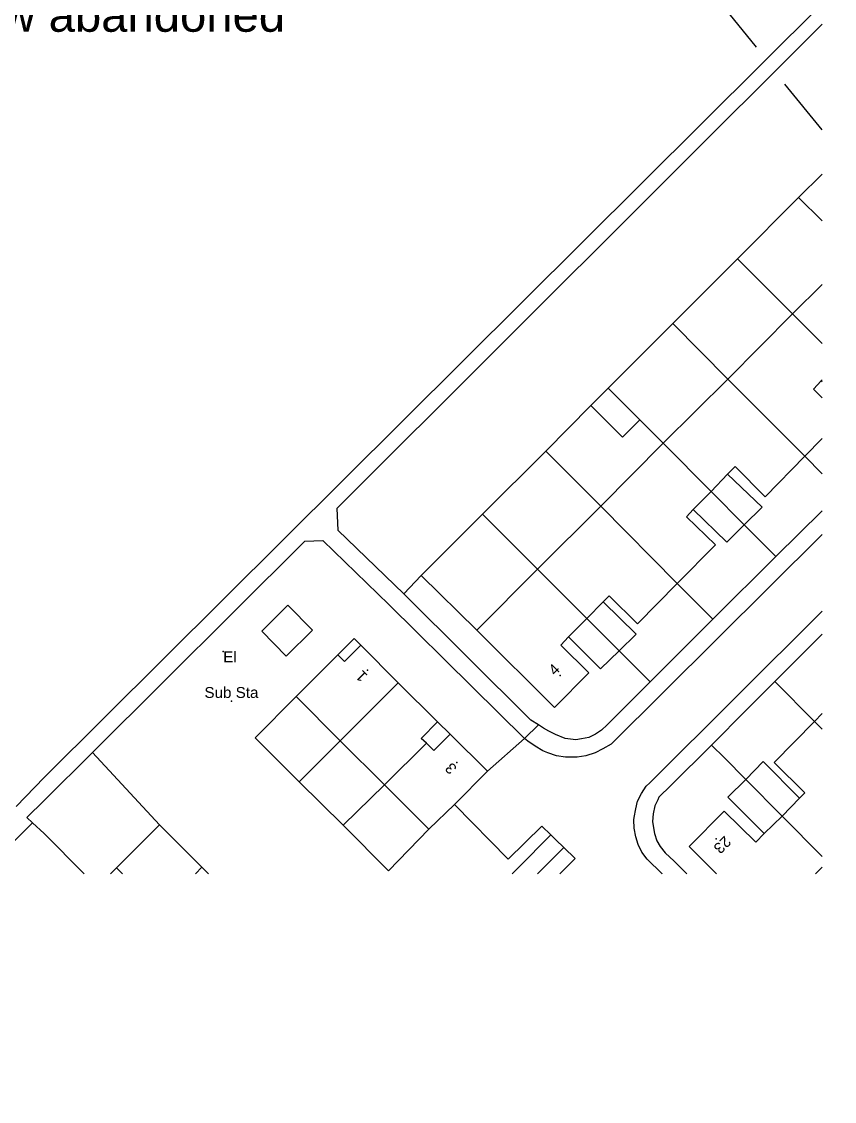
# Model space of a CAD drawing. Header units: millimetres. Extents: x 111502 to 977541, y 8702 to 1044108.
# Drawn here: x 486497.7 to 486581.8, y 236305.6 to 236417.4 of the extents above; entities that cross this region are included whole.
import ezdxf
from ezdxf import colors
from ezdxf.entities.mleader import LeaderData, LeaderLine
from ezdxf.enums import TextEntityAlignment as Align
from ezdxf.math import Vec2, Vec3

# ---------------------------------------------------------------- set-up
doc = ezdxf.new("R2010")
doc.units = ezdxf.units.MM
doc.header["$LTSCALE"] = 0.25
doc.linetypes.add('DASHED2', pattern=[9.525, 6.35, -3.175])
for name, color, linetype in [('00 Text', 7, 'Continuous'), ('E HVSS As Laid HV', 10, 'Continuous'), ('X HVSS Site Background', 8, 'Continuous')]:
    doc.layers.add(name, color=color, linetype=linetype)
doc.styles.add('95EE9FB2-FF71-4954-AD40-E1', font='arial.ttf', dxfattribs={"height": 0.2})
doc.styles.add('Arial', font='arial.ttf')

# ---------------------------------------------------------------- blocks, each defined once
blk = doc.blocks.new('OS MAP 060722')
at = {"layer": 'X HVSS Site Background'}
for points in [[(-2236.83, -2711.61), (-2257.53, -2686.06)], [(-2230.03, -2707.11), (-2310.58, -2787.21), (-2313.48, -2790.21)], [(-2230.03, -2709.22), (-2280.28, -2759.36), (-2280.18, -2761.61), (-2273.33, -2768.21)], [(-2230.03, -2720.17), (-2233.88, -2715.41)], [(-2232.48, -2727.16), (-2230.03, -2724.73)], [(-2238.78, -2733.51), (-2232.48, -2727.16)], [(-2230.03, -2729.59), (-2232.48, -2727.16)], [(-2245.48, -2740.21), (-2238.78, -2733.51)], [(-2233.08, -2739.21), (-2238.78, -2733.51)], [(-2233.08, -2739.21), (-2230.03, -2736.16)], [(-2252.18, -2746.91), (-2245.48, -2740.21)], [(-2239.78, -2745.96), (-2245.48, -2740.21)], [(-2239.78, -2745.96), (-2233.08, -2739.21)], [(-2230.03, -2742.29), (-2233.08, -2739.21)], [(-2253.97, -2748.71), (-2252.18, -2746.91)], [(-2248.91, -2750.17), (-2251.57, -2747.52), (-2252.18, -2746.91)], [(-2246.48, -2752.61), (-2239.78, -2745.96)], [(-2231.83, -2753.96), (-2239.78, -2745.96)], [(-2230.13, -2746.16), (-2230.93, -2747.01), (-2230.03, -2747.91)], [(-2230.03, -2746.06), (-2230.13, -2746.16)], [(-2230.13, -2746.16), (-2230.03, -2746.26)], [(-2258.63, -2753.41), (-2253.97, -2748.71)], [(-2253.97, -2748.71), (-2253.36, -2749.32), (-2250.71, -2751.97), (-2248.91, -2750.17)], [(-2246.48, -2752.61), (-2248.91, -2750.17)], [(-2230.03, -2752.13), (-2231.83, -2753.96)], [(-2265.18, -2759.96), (-2258.63, -2753.41)], [(-2252.93, -2759.11), (-2258.63, -2753.41)], [(-2252.93, -2759.11), (-2246.48, -2752.61)], [(-2241.53, -2757.61), (-2246.48, -2752.61)], [(-2231.83, -2753.96), (-2235.93, -2758.16), (-2239.03, -2755.01), (-2239.83, -2755.81)], [(-2230.03, -2755.78), (-2231.83, -2753.96)], [(-2239.83, -2755.81), (-2241.53, -2757.61)], [(-2238.08, -2761.06), (-2236.23, -2759.21), (-2239.83, -2755.81)], [(-2241.53, -2757.61), (-2243.38, -2759.46)], [(-2238.08, -2761.06), (-2241.53, -2757.61)], [(-2259.48, -2765.66), (-2252.93, -2759.11)], [(-2245.03, -2767.11), (-2252.93, -2759.11)], [(-2271.53, -2766.31), (-2265.18, -2759.96)], [(-2259.48, -2765.66), (-2265.18, -2759.96)], [(-2243.38, -2759.46), (-2244.08, -2760.21), (-2241.08, -2763.11), (-2245.03, -2767.11)], [(-2243.38, -2759.46), (-2239.88, -2762.86), (-2238.08, -2761.06)], [(-2230.03, -2759.59), (-2234.81, -2764.33)], [(-2238.08, -2761.06), (-2234.81, -2764.33)], [(-2230.03, -2762.04), (-2251.88, -2783.76), (-2252.73, -2784.26), (-2253.53, -2784.66), (-2254.48, -2784.96), (-2255.38, -2785.11), (-2256.58, -2785.11), (-2257.53, -2784.96), (-2258.43, -2784.66), (-2258.93, -2784.46), (-2259.73, -2783.96), (-2260.48, -2783.46), (-2260.83, -2783.16)], [(-2305.58, -2784.61), (-2283.58, -2762.76), (-2281.73, -2762.66), (-2274.88, -2769.31), (-2266.23, -2777.86), (-2260.83, -2783.16)], [(-2234.81, -2764.33), (-2241.33, -2770.81)], [(-2265.78, -2771.96), (-2259.48, -2765.66)], [(-2254.38, -2770.76), (-2259.48, -2765.66)], [(-2271.53, -2766.31), (-2273.33, -2768.21)], [(-2265.78, -2771.96), (-2271.53, -2766.31)], [(-2245.03, -2767.11), (-2249.13, -2771.31), (-2252.08, -2768.41), (-2252.68, -2769.01)], [(-2241.33, -2770.81), (-2245.03, -2767.11)], [(-2259.38, -2781.76), (-2260.18, -2781.26), (-2273.33, -2768.21)], [(-2252.68, -2769.01), (-2254.38, -2770.76)], [(-2251.03, -2774.11), (-2249.28, -2772.36), (-2252.68, -2769.01)], [(-2288.03, -2772.06), (-2285.53, -2774.66), (-2282.78, -2771.96), (-2285.33, -2769.36), (-2288.03, -2772.06)], [(-2246.63, -2797.16), (-2248.13, -2795.66), (-2248.68, -2794.96), (-2249.08, -2794.16), (-2249.33, -2793.36), (-2249.48, -2792.46), (-2249.53, -2791.61), (-2249.48, -2791.36), (-2249.33, -2790.46), (-2249.13, -2789.66), (-2248.73, -2788.86), (-2248.23, -2788.11), (-2247.88, -2787.76), (-2230.03, -2770)], [(-2254.38, -2770.76), (-2256.28, -2772.66)], [(-2251.03, -2774.11), (-2254.38, -2770.76)], [(-2241.33, -2770.81), (-2247.83, -2777.31)], [(-2256.28, -2772.66), (-2257.08, -2773.51), (-2254.18, -2776.36), (-2257.73, -2779.96), (-2265.78, -2771.96)], [(-2256.28, -2772.66), (-2252.98, -2775.96), (-2251.03, -2774.11)], [(-2230.03, -2772.39), (-2234.93, -2777.26)], [(-2280.18, -2774.51), (-2278.48, -2772.81)], [(-2277.78, -2773.51), (-2279.48, -2775.21), (-2280.18, -2774.51)], [(-2278.48, -2772.81), (-2277.78, -2773.51)], [(-2273.93, -2777.41), (-2277.78, -2773.51)], [(-2284.48, -2778.81), (-2280.18, -2774.51)], [(-2251.03, -2774.11), (-2247.83, -2777.31)], [(-2279.93, -2783.41), (-2273.93, -2777.41)], [(-2269.83, -2781.46), (-2273.93, -2777.41)], [(-2247.83, -2777.31), (-2252.28, -2781.76), (-2252.88, -2782.31), (-2253.48, -2782.71), (-2254.18, -2783.06), (-2254.93, -2783.21), (-2255.53, -2783.31), (-2256.63, -2783.16), (-2257.63, -2782.76), (-2258.33, -2782.41), (-2258.88, -2782.11), (-2259.38, -2781.76)], [(-2234.93, -2777.26), (-2237.86, -2780.21)], [(-2234.93, -2777.26), (-2230.83, -2781.41)], [(-2284.48, -2778.81), (-2288.73, -2783.11), (-2284.18, -2787.66)], [(-2284.48, -2778.81), (-2279.93, -2783.41)], [(-2237.86, -2780.21), (-2241.48, -2783.86)], [(-2270.98, -2783.66), (-2271.53, -2783.16), (-2269.83, -2781.46)], [(-2269.83, -2781.46), (-2268.53, -2782.71)], [(-2230.83, -2781.41), (-2234.98, -2785.66), (-2231.83, -2788.81), (-2232.38, -2789.36)], [(-2230.03, -2780.6), (-2230.83, -2781.41)], [(-2230.83, -2781.41), (-2230.03, -2782.21)], [(-2268.53, -2782.71), (-2270.23, -2784.41), (-2270.98, -2783.66)], [(-2264.68, -2786.56), (-2268.53, -2782.71)], [(-2260.83, -2783.16), (-2259.38, -2781.76)], [(-2284.18, -2787.66), (-2279.93, -2783.41)], [(-2279.93, -2783.41), (-2275.33, -2787.96)], [(-2275.33, -2787.96), (-2270.98, -2783.66)], [(-2264.68, -2786.56), (-2260.83, -2783.16)], [(-2305.58, -2784.61), (-2310.58, -2789.61), (-2312.38, -2791.36)], [(-2298.63, -2792.11), (-2305.58, -2784.61)], [(-2241.48, -2783.86), (-2245.69, -2788.03)], [(-2241.48, -2783.86), (-2240.14, -2785.19)], [(-2240.14, -2785.19), (-2237.93, -2787.41)], [(-2237.93, -2787.41), (-2236.13, -2785.56), (-2232.38, -2789.36)], [(-2268.08, -2790.01), (-2264.68, -2786.56)], [(-2284.18, -2787.66), (-2279.63, -2792.16)], [(-2279.63, -2792.16), (-2275.33, -2787.96)], [(-2275.33, -2787.96), (-2270.73, -2792.56)], [(-2245.69, -2788.03), (-2246.93, -2789.26), (-2247.03, -2789.51), (-2247.33, -2790.16), (-2247.53, -2790.96), (-2247.58, -2791.76), (-2247.53, -2792.21), (-2247.38, -2793.01), (-2247.13, -2793.76), (-2246.78, -2794.36), (-2246.28, -2795.01), (-2245.33, -2795.86), (-2244.03, -2797.18)], [(-2236.03, -2793.01), (-2239.78, -2789.26), (-2237.93, -2787.41)], [(-2237.93, -2787.41), (-2234.18, -2791.21)], [(-2311.78, -2791.91), (-2312.03, -2792.16), (-2315.73, -2795.81), (-2316.43, -2795.11), (-2318.13, -2793.31), (-2314.63, -2789.66), (-2314.33, -2789.36)], [(-2232.38, -2789.36), (-2234.18, -2791.21)], [(-2270.73, -2792.56), (-2268.08, -2790.01)], [(-2258.13, -2793.16), (-2259.03, -2792.26), (-2262.53, -2795.66), (-2268.08, -2790.01)], [(-2312.38, -2791.36), (-2311.78, -2791.91)], [(-2236.03, -2793.01), (-2236.88, -2793.91), (-2240.18, -2790.71), (-2243.78, -2794.36), (-2240.96, -2797.18)], [(-2234.18, -2791.21), (-2236.03, -2793.01)], [(-2234.18, -2791.21), (-2230.03, -2795.4)], [(-2311.78, -2791.91), (-2310.58, -2793.01), (-2306.41, -2797.18)], [(-2298.63, -2792.11), (-2303.08, -2796.56)], [(-2294.23, -2796.51), (-2298.63, -2792.11)], [(-2279.63, -2792.16), (-2274.93, -2796.86), (-2270.73, -2792.56)], [(-2262.13, -2797.18), (-2261.48, -2796.56), (-2258.13, -2793.16)], [(-2258.13, -2793.16), (-2257.58, -2793.66), (-2256.78, -2794.46)], [(-2256.78, -2794.46), (-2259.5, -2797.18)], [(-2256.78, -2794.46), (-2255.58, -2795.61), (-2257.17, -2797.18)], [(-2303.71, -2797.18), (-2303.08, -2796.56)], [(-2303.08, -2796.56), (-2302.46, -2797.18)], [(-2294.23, -2796.51), (-2294.9, -2797.18)], [(-2293.56, -2797.18), (-2294.23, -2796.51)], [(-2246.63, -2797.16), (-2246.65, -2797.18)], [(-2246.63, -2797.16), (-2246.61, -2797.18)], [(-2230.7, -2797.18), (-2230.03, -2796.51)]]:
    blk.add_lwpolyline(points, dxfattribs=at)
for p in [(-2292.03, -2774.16), (-2277.08, -2776.11), (-2257.13, -2776.66), (-2291.18, -2779.31), (-2267.83, -2785.66), (-2240.98, -2793.56)]:
    blk.add_point(p, dxfattribs=at)
at = {"layer": 'X HVSS Site Background', "style": '95EE9FB2-FF71-4954-AD40-E1'}
blk.add_text('El', height=1.125, dxfattribs=at).set_placement((-2292.03, -2774.16), align=Align.TOP_LEFT)
for s, height, rotation, p in [('4', 1.12, 45.5, (-2257.13, -2776.66)), ('1', 1.12, 134.8, (-2277.08, -2776.11)), ('3', 1.12, 134.6, (-2267.83, -2785.66)), ('23', 1.125, 225, (-2240.98, -2793.56))]:
    blk.add_text(s, height=height, rotation=rotation, dxfattribs=at).set_placement(p, align=Align.BOTTOM_CENTER)
blk.add_text('Sub Sta', height=1.125, dxfattribs=at).set_placement((-2291.18, -2779.31), align=Align.BOTTOM_CENTER)
blk = doc.blocks.new('_None')

msp = doc.modelspace()

# ---------------------------------------------------------------- linework, layer by layer
at = {"lineweight": 0}
msp.add_circle((488727.82, 239008.33), 11388.42, dxfattribs=at)

# ---------------------------------------------------------------- block references
at = {"layer": 'E HVSS As Laid HV', "linetype": 'DASHED2', "lineweight": 0}
msp.add_blockref('OS MAP 060722', (488810.58, 239126.31), dxfattribs=at)

# ---------------------------------------------------------------- next in the draw order: leaders
at = {"layer": '00 Text'}
ml = msp.add_multileader_mtext('Standard', dxfattribs=at)
ml.set_content('3m c/w abandoned', color=256, style='Arial')
ml.set_leader_properties()
ml.set_arrow_properties(name='NONE')
ml.build(insert=Vec2(0, 0))
ml.multileader.update_dxf_attribs({"has_dogleg": 0, "has_text_frame": 1, "text_left_attachment_type": 2, "text_right_attachment_type": 2, "dogleg_length": 0})
ctx = ml.context
ctx.base_point, ctx.char_height, ctx.landing_gap_size, ctx.plane_origin = Vec3(486482.64, 236418), 3.5, 1, Vec3(486498.6, 236411.16)
ctx.left_attachment, ctx.right_attachment = 2, 2
notes = []
notes.append((ctx, [(1, (1, 1, 0), (486482.64, 236418), (1, 0), 0, [(0, [(486478.29, 236437.1)], 0, [])])]))
ctx.mtext.insert, ctx.mtext.flow_direction = Vec3(486483.64, 236419.81), 5
ctx.mtext.has_bg_fill, ctx.mtext.bg_color, ctx.mtext.bg_scale_factor, ctx.mtext.bg_transparency, ctx.mtext.use_window_bg_color = 1, -1027028792, 1.5, 0, 1
for ctx, leaders in notes:
    for number, flags, end, landing, length, lines in leaders:
        leader = LeaderData()
        leader.index, (leader.has_last_leader_line, leader.has_dogleg_vector, leader.attachment_direction) = number, flags
        leader.last_leader_point, leader.dogleg_vector, leader.dogleg_length = Vec3(end), Vec3(landing), length
        for number, points, colour, breaks in lines:
            line = LeaderLine()
            line.index, line.vertices, line.color, line.breaks = number, Vec3.list(points), colors.encode_raw_color(colour), breaks
            leader.lines.append(line)
        ctx.leaders.append(leader)

doc.saveas('drawing.dxf')
